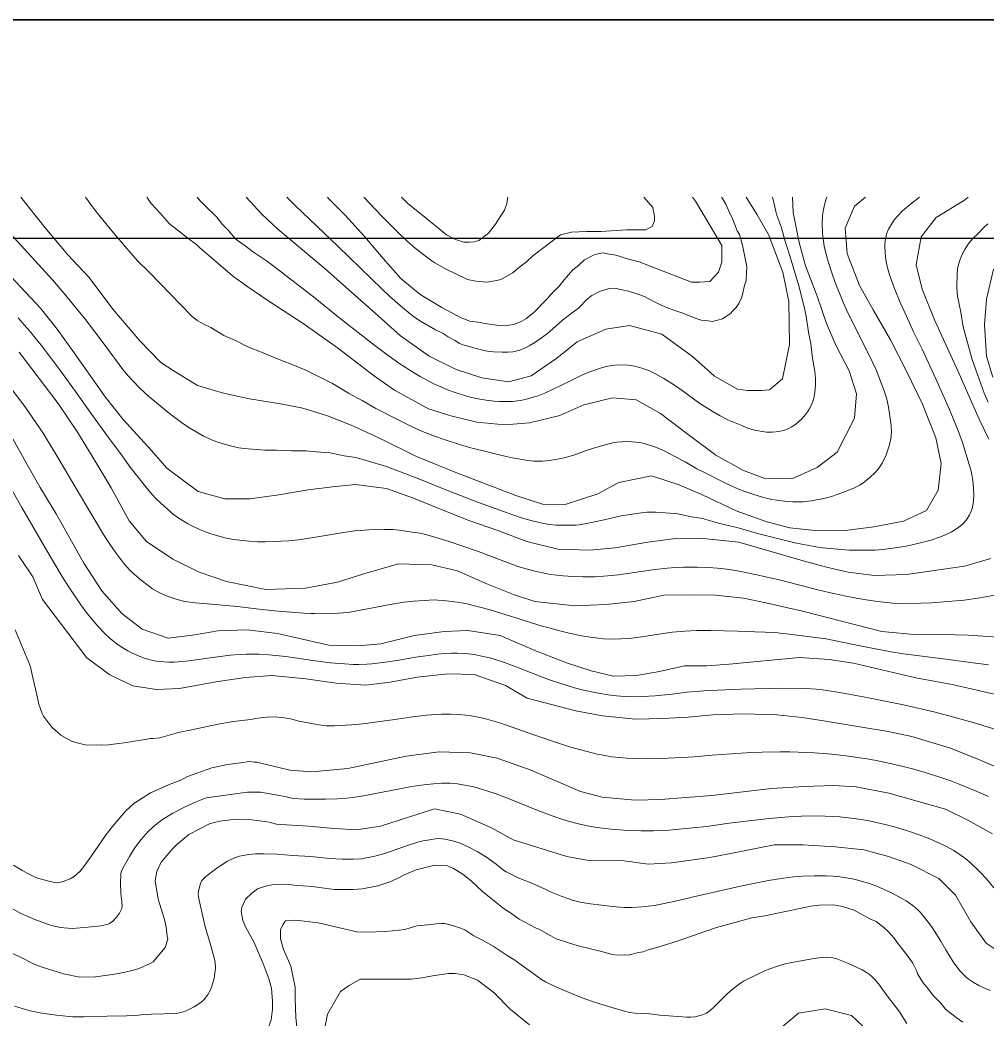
# Model space of a CAD drawing. Header units: metres. Extents: x 548946 to 557077, y 1838800 to 1845419.
# Drawn here: x 551146.4 to 551585.4, y 1844645.2 to 1845099 of the extents above; entities that cross this region are included whole.
import ezdxf

# ---------------------------------------------------------------- set-up
doc = ezdxf.new("R2010")
doc.units = ezdxf.units.M
doc.header["$LTSCALE"] = 28
for name, color, linetype, lineweight in [('1', 7, 'Continuous', 13), ('2', 7, 'Continuous', 13), ('55', 7, 'Continuous', 35), ('60', 7, 'Continuous', 25)]:
    doc.layers.add(name, color=color, linetype=linetype, lineweight=lineweight)

msp = doc.modelspace()

# ---------------------------------------------------------------- linework, layer by layer
at = {"layer": '1'}
for points in [[(551164.54, 1844898.87), (551156.9, 1844911.42), (551152.32, 1844918.29), (551148.62, 1844923.62), (551145.37, 1844928.03), (551140.15, 1844934.82), (551137.21, 1844938.46), (551133.4, 1844942.91), (551130.69, 1844945.95), (551128.08, 1844948.72), (551119.23, 1844957.45), (551112.84, 1844963.44), (551097.5, 1844978.27), (551090.24, 1844985.58), (551084.99, 1844991.07), (551075.9, 1845001.31), (551071.19, 1845006.98), (551066.63, 1845012.31), (551061.67, 1845018.51), (551061.6, 1845018.59)], [(551530.24, 1845018.59), (551525.31, 1845014.51), (551520.98, 1845004.5), (551521.9, 1844993.04), (551527.48, 1844978.56), (551533.69, 1844967.45), (551541.59, 1844953.86), (551548.75, 1844939.94), (551556.2, 1844924.65), (551562.26, 1844909.34), (551564.6, 1844897.66), (551563.29, 1844885.7), (551557.98, 1844876.46), (551547.48, 1844871.59), (551534.05, 1844869.05), (551521.04, 1844867.32), (551508.86, 1844867.21), (551496, 1844868.54), (551485.01, 1844871.36), (551471.62, 1844876.32), (551456.33, 1844883.48), (551445.64, 1844888.11), (551433.12, 1844892.15), (551418.35, 1844889.08), (551408.77, 1844883.93), (551393.95, 1844879.08), (551383.64, 1844879.31), (551371.5, 1844883.27), (551345.08, 1844893.35), (551326.44, 1844900.89), (551310.56, 1844908.75), (551297.56, 1844914.77), (551285.98, 1844919.43), (551274.8, 1844922.86), (551264.67, 1844924.76), (551250.56, 1844927.1), (551238.85, 1844929.58), (551227.02, 1844933.07), (551215.95, 1844939.9), (551210.43, 1844943.54), (551200.83, 1844953.47), (551188.53, 1844967.82), (551177.77, 1844982.1), (551168.21, 1844992.45), (551157.81, 1845004.61), (551146.84, 1845018.59)], [(551369.94, 1844900.3), (551367.09, 1844900.84), (551351.11, 1844904.82), (551346.44, 1844906.13), (551338.96, 1844908.55), (551334.6, 1844910.12), (551329.16, 1844912.32), (551324.75, 1844914.28), (551317.75, 1844917.67), (551307.99, 1844922.68), (551301.74, 1844926.28), (551295.55, 1844929.64), (551288.26, 1844933.99), (551276.5, 1844939.87), (551272.52, 1844941.61), (551263.3, 1844945.17), (551256.07, 1844948.22), (551250.51, 1844950.41), (551244.21, 1844953.48), (551239.03, 1844955.87), (551237.83, 1844956.51), (551233.05, 1844959.41), (551229.95, 1844961.01), (551226.93, 1844962.7), (551224.42, 1844964.61), (551205.01, 1844984.56), (551199.84, 1844989.68), (551193.99, 1844996.37), (551188.11, 1845003.28), (551182.66, 1845009.96), (551179.37, 1845014.22), (551176.14, 1845018.59)], [(551203.95, 1845018.59), (551205.97, 1845015.71), (551209.9, 1845011.49), (551214.09, 1845006.69), (551222.56, 1844999.95), (551226.75, 1844996.98), (551227.91, 1844995.69), (551242.93, 1844982.91)], [(551226.8, 1845018.59), (551228.28, 1845016.93), (551229.95, 1845015.21), (551235.71, 1845009.68), (551238.39, 1845006.22), (551240.99, 1845003.55), (551244.15, 1844999.84), (551244.96, 1844999.1), (551249.24, 1844996.04), (551252.44, 1844993.57), (551258.3, 1844989.75), (551261.22, 1844987.65), (551280.41, 1844972.7), (551291.01, 1844964.21), (551307.53, 1844951.24), (551312.35, 1844947.58), (551318.35, 1844943.31), (551325.02, 1844938.96), (551328.12, 1844937.17), (551334.37, 1844933.89), (551337.45, 1844932.45), (551340.46, 1844931.2), (551344.06, 1844929.89), (551348.62, 1844928.47), (551352.17, 1844927.58), (551355.12, 1844926.97), (551358.09, 1844926.47), (551361.71, 1844926.04), (551364.03, 1844925.88), (551367.62, 1844925.83), (551369.95, 1844925.94), (551373.54, 1844926.37), (551375.82, 1844926.84), (551379.39, 1844927.79), (551381.71, 1844928.51), (551384.65, 1844929.6), (551396.08, 1844935.05), (551401.73, 1844937.93), (551404.61, 1844939.11), (551410.42, 1844941.14), (551413.36, 1844941.93), (551416.36, 1844942.4), (551419.41, 1844942.54), (551422.47, 1844942.36), (551425.57, 1844941.85), (551428.71, 1844941.04), (551431.86, 1844939.88), (551434.97, 1844938.38), (551438.74, 1844936.25), (551443.52, 1844933.28), (551447.06, 1844930.8), (551455, 1844925.03), (551460.73, 1844921.44), (551464.37, 1844919.31), (551468.06, 1844917.37), (551474.08, 1844914.9), (551476.45, 1844913.97), (551478.82, 1844913.16), (551480.11, 1844912.81), (551482.41, 1844912.34), (551485.29, 1844912.01), (551488.12, 1844911.94), (551490.87, 1844912.19), (551493.49, 1844912.85), (551495.47, 1844913.66), (551496.54, 1844914.23), (551498.44, 1844915.45), (551500.22, 1844916.89), (551501.13, 1844917.75), (551502.66, 1844919.41), (551504.01, 1844921.23), (551504.68, 1844922.32), (551505.75, 1844924.41), (551506.76, 1844927.19), (551507.31, 1844929.98), (551507.57, 1844933.48), (551507.6, 1844935.84), (551507.48, 1844938.22), (551507.33, 1844939.51), (551506.23, 1844945.5), (551505.39, 1844952.11), (551504.41, 1844957.29), (551503.32, 1844964.53), (551502.4, 1844968.79), (551499.95, 1844978.35), (551498.78, 1844982.48), (551495.82, 1844992.42), (551493.71, 1844999.06), (551492.08, 1845004.72), (551489.94, 1845010.85)], [(551242.93, 1844982.91), (551249.47, 1844978.16), (551259.38, 1844971.41), (551275.44, 1844960.91), (551290.62, 1844950.18), (551307.32, 1844937.34), (551316.42, 1844931.01), (551331.86, 1844922.59), (551342.01, 1844919.3), (551353.9, 1844916.45), (551366.47, 1844915.34), (551377.81, 1844916.12), (551391.52, 1844919.58), (551402.41, 1844924.37), (551415.39, 1844927.49), (551426.16, 1844926.68), (551437.15, 1844920.43), (551450.36, 1844910.37), (551462.28, 1844901.56), (551474.9, 1844894.48), (551484.58, 1844890.88), (551496.79, 1844890.74), (551508.4, 1844895.86), (551517.39, 1844902.85), (551525.3, 1844918.23), (551526.2, 1844929.38), (551522.86, 1844939.8), (551516.84, 1844951.44), (551512.55, 1844961.24), (551508.34, 1844973.72), (551503.1, 1844987.48), (551500.12, 1844998.07), (551497.44, 1845011.61), (551497.1, 1845018.59)], [(551474.41, 1844996.83), (551476.43, 1844986.97), (551476.25, 1844984.37), (551476.17, 1844980.82), (551475.38, 1844978.54), (551474.61, 1844975.2), (551474.07, 1844973.22), (551472.78, 1844970.31), (551471.54, 1844968.54), (551470.27, 1844967.15), (551468.91, 1844965.66), (551466.85, 1844964.38), (551465.43, 1844963.45), (551463.12, 1844962.71), (551460.69, 1844962.24), (551458.84, 1844962.51), (551455.65, 1844962.82), (551453.47, 1844963.53), (551449.88, 1844964.84), (551447.28, 1844965.89), (551443.29, 1844967.35), (551440.09, 1844968.51), (551437.18, 1844969.81), (551434.15, 1844971.19), (551429.97, 1844973.48), (551426.88, 1844974.57), (551422.71, 1844976.01), (551419.87, 1844976.55), (551416.35, 1844977.29), (551414.16, 1844977.14), (551411.38, 1844976.44), (551409.45, 1844975.75), (551406.11, 1844973.93), (551404.08, 1844972.46), (551400.05, 1844968.17), (551396.69, 1844965.83), (551392.65, 1844962.73), (551388.38, 1844958.85), (551385.87, 1844956.78), (551383.16, 1844954.73), (551380.15, 1844952.66), (551377.6, 1844951.1), (551376.2, 1844950.4), (551373.4, 1844949.23), (551371.53, 1844948.69), (551370.19, 1844948.47), (551368.11, 1844948.26), (551365.27, 1844948.19), (551361.42, 1844948.36), (551359.44, 1844948.61), (551356.37, 1844949.21), (551348.64, 1844951.22), (551347.45, 1844951.59), (551345.94, 1844952.22), (551343.95, 1844953.5), (551340.88, 1844955.18), (551338.52, 1844956.75), (551335.01, 1844958.39), (551328.29, 1844962.32), (551326.19, 1844963.74), (551323.55, 1844965.72), (551319.24, 1844969.26), (551314.23, 1844973.61), (551310.78, 1844976.85), (551290.87, 1844996.21), (551271.5, 1845014.71), (551267.6, 1845018.59)], [(551451.81, 1845018.59), (551453.15, 1845016.84), (551465, 1844996.61), (551465, 1844989.06), (551463.48, 1844984.54), (551459.67, 1844980.39), (551455.1, 1844980.01), (551451.29, 1844980.01), (551427.55, 1844989.26), (551421.51, 1844990.8), (551420.44, 1844991.29), (551416.89, 1844992.3), (551412.36, 1844993), (551411.11, 1844993.26), (551408.14, 1844992.72), (551407.16, 1844992.41), (551402.77, 1844990.09), (551400.2, 1844987.78), (551397.41, 1844985.64), (551393.47, 1844981.15), (551391.17, 1844978.26), (551387.18, 1844974.16), (551386.12, 1844972.83), (551379.78, 1844966.25), (551376.06, 1844963.4), (551373.98, 1844962.15), (551370.7, 1844960.77), (551368.3, 1844960.49), (551363.86, 1844960.39), (551360.97, 1844960.88), (551357.29, 1844961.27), (551355.42, 1844961.66), (551350.49, 1844962.32), (551348.36, 1844963.29), (551346.67, 1844963.91), (551337.92, 1844968.54), (551328.15, 1844974.38), (551319.32, 1844981.64), (551311.3, 1844990.76), (551302.94, 1845000.61), (551294.09, 1845010.4), (551286.49, 1845018.05), (551285.98, 1845018.59)], [(551403.67, 1845003.02), (551396.82, 1845002.64), (551391.87, 1845001.51), (551379.24, 1844992.03), (551376.32, 1844989.23), (551372.59, 1844986.39), (551370.14, 1844984.32), (551366.15, 1844982), (551364.8, 1844981.3), (551364.09, 1844981.02), (551362.84, 1844980.73), (551358.43, 1844980.04), (551353.4, 1844980.53), (551349.65, 1844981.3), (551339.25, 1844986.19), (551334.82, 1844988.79), (551333.47, 1844989.65), (551331.18, 1844991.31), (551325.84, 1844995.48), (551322.07, 1844998.82), (551317.92, 1845002.74), (551310.89, 1845009.88), (551302.53, 1845018.59)], [(551319.62, 1845018.59), (551322.64, 1845015.59), (551329.31, 1845010.28), (551340.03, 1845001.54), (551344.16, 1844999.33), (551347.94, 1844998.14), (551350.34, 1844998.14), (551352.58, 1844998.31), (551354.81, 1844998.99), (551359.1, 1845002.22), (551362.37, 1845006.3), (551364.43, 1845009.7), (551366.32, 1845012.76), (551367.52, 1845015.65), (551367.85, 1845018.59)], [(551429.63, 1845018.59), (551433.77, 1845013.95), (551434.53, 1845009.8), (551434.53, 1845007.92), (551433.39, 1845005.28), (551430.34, 1845003.77), (551427.67, 1845003.77), (551421.96, 1845003.77), (551410.15, 1845003.02), (551403.67, 1845003.02)], [(551464.94, 1845018.59), (551465.37, 1845017.94), (551466.8, 1845015.42), (551468.45, 1845011.88), (551470.07, 1845008.53), (551470.87, 1845006.51), (551471.57, 1845004.58), (551471.99, 1845003.39), (551473.04, 1845001.69), (551474.41, 1844996.83)], [(551489.94, 1845010.85), (551489.56, 1845012.14), (551488.35, 1845017.52), (551488.07, 1845018.59)], [(551512.68, 1845018.59), (551512.38, 1845017.83), (551511.76, 1845015.77), (551511.16, 1845013.05), (551510.74, 1845010.29), (551510.54, 1845006.83), (551510.83, 1845002.23), (551511.22, 1844998.63), (551511.57, 1844996.3), (551512.42, 1844992.58), (551513.3, 1844989.46), (551515.1, 1844983.79), (551516.52, 1844979.9), (551520, 1844971.2)], [(551586.2, 1844908.75), (551581.86, 1844917.91), (551572.14, 1844939.8), (551561.53, 1844962.86), (551556, 1844976.84), (551553.22, 1844987.95), (551555.48, 1845000.53), (551562.34, 1845009.44), (551575.18, 1845017.24), (551576.88, 1845018.59)], [(551585.85, 1845006.43), (551583.85, 1845004.62), (551580.92, 1845001.73), (551579.08, 1844999.82), (551577.39, 1844997.89), (551576.59, 1844996.82), (551575.36, 1844994.87), (551574.07, 1844992.3), (551572.96, 1844989.59), (551572.31, 1844987.39), (551572.07, 1844986.14), (551571.88, 1844983.84), (551571.79, 1844977.67), (551571.89, 1844975.1), (551572.07, 1844973.62), (551573.51, 1844966.38), (551574.64, 1844959.76), (551578.77, 1844944.88), (551580.31, 1844940.18), (551584.21, 1844929.71), (551586, 1844925.51)], [(551139.93, 1844985.08), (551155.69, 1844968.19), (551163.38, 1844958.65), (551170.31, 1844949.02), (551185.05, 1844927.93), (551193.32, 1844917.69), (551205.96, 1844903.75), (551213.11, 1844895.54), (551227.27, 1844884.95), (551239.46, 1844881.63), (551250.89, 1844881.66), (551264.01, 1844883.53), (551277.22, 1844885.79), (551288.37, 1844887.18), (551298.79, 1844888.23), (551312.84, 1844886.4), (551325.15, 1844882.07), (551338.88, 1844876.39), (551350.7, 1844871.76), (551363.4, 1844867.36), (551376.54, 1844862.37), (551390.65, 1844858.89), (551405.07, 1844858.36), (551416.63, 1844859.42), (551431.46, 1844861.99), (551444.22, 1844863.69), (551455.12, 1844863.91), (551472.74, 1844861.97), (551500.97, 1844853.87), (551512.63, 1844850.74), (551522.42, 1844848.42), (551534.41, 1844846.86), (551548.96, 1844847.37), (551575.21, 1844851.1), (551587.13, 1844854.61)], [(551588.35, 1844985.99), (551585.2, 1844972.3), (551584.36, 1844960.64), (551585.2, 1844946.51), (551588.06, 1844936.93)], [(551520, 1844971.2), (551521.67, 1844967.49), (551524.48, 1844961.62), (551529.42, 1844952.01), (551533.66, 1844943.43), (551535.16, 1844940.21), (551536.39, 1844937.11), (551538.76, 1844930.69), (551539.66, 1844927.94), (551540.08, 1844926.35), (551540.68, 1844923.32), (551541.88, 1844915.13), (551542.03, 1844911.74), (551541.97, 1844910.78), (551541.87, 1844909.8), (551541.16, 1844906.15), (551539.69, 1844901.7), (551537.84, 1844897.86), (551535.98, 1844895.15), (551534.73, 1844893.7), (551532.09, 1844891.17), (551529.23, 1844888.96), (551527.67, 1844887.96), (551524.91, 1844886.58), (551517.86, 1844883.81), (551514.46, 1844882.66), (551511.35, 1844881.92), (551505.56, 1844880.84), (551502.03, 1844880.38), (551499.69, 1844880.31), (551497.32, 1844880.37), (551493.65, 1844880.62), (551490.01, 1844881.06), (551487.68, 1844881.45), (551484.01, 1844882.27), (551479.15, 1844883.76), (551475.43, 1844885.06), (551472.35, 1844886.25), (551466.7, 1844888.76), (551456.84, 1844893.76), (551453.77, 1844895.35), (551448.36, 1844898.47), (551444.7, 1844900.47), (551438.51, 1844903.56), (551435.35, 1844904.94), (551432.27, 1844906.08), (551429.85, 1844906.77), (551428.49, 1844907.06), (551425.98, 1844907.42), (551422.15, 1844907.65), (551419.79, 1844907.62), (551417.46, 1844907.42), (551416.17, 1844907.22), (551413.83, 1844906.72), (551407.91, 1844905.04), (551404.34, 1844903.86), (551398.35, 1844901.73), (551393.53, 1844900.28), (551389.76, 1844899.48), (551386.69, 1844899.03), (551383.64, 1844898.75), (551381.19, 1844898.72), (551379.75, 1844898.81), (551377.03, 1844899.14), (551369.94, 1844900.3)], [(551279.75, 1844864.17), (551272.82, 1844863.14), (551268.42, 1844862.68), (551257.83, 1844862.19), (551254.18, 1844862.19), (551250.44, 1844862.44), (551243.4, 1844863.31), (551239.44, 1844864.06), (551236.89, 1844864.69), (551233.02, 1844865.87), (551230.64, 1844866.72), (551228.32, 1844867.66), (551224.79, 1844869.29), (551222.54, 1844870.47), (551219.01, 1844872.6), (551216.17, 1844874.59), (551213.49, 1844876.8), (551208.25, 1844881.7), (551206.24, 1844883.78), (551203.36, 1844887.27), (551196.4, 1844896.11), (551192.01, 1844902.32), (551186.94, 1844909.01), (551178.53, 1844920.59), (551172.36, 1844929.39), (551164.93, 1844939.63), (551155.99, 1844951.45), (551150.7, 1844957.99), (551148.4, 1844960.66), (551145.57, 1844963.77)], [(551537.64, 1844821.46), (551501.66, 1844830.72), (551485.09, 1844834.56), (551474.83, 1844836.57), (551462.23, 1844837.94), (551449.88, 1844838.19), (551438.73, 1844837.94), (551425.33, 1844835.15), (551412.54, 1844833.7), (551398.38, 1844833.11), (551380.11, 1844835.11), (551370.49, 1844838.21), (551357.57, 1844843.48), (551345.12, 1844849.05), (551333.38, 1844851.79), (551318.22, 1844852.23), (551302.48, 1844847.65), (551290.58, 1844843.89), (551276.04, 1844841.09), (551258.06, 1844840.58), (551240.12, 1844844.14), (551227.82, 1844848.46), (551215.85, 1844854.34), (551203.9, 1844862.26), (551195.96, 1844871.77), (551187.79, 1844886.73), (551179.65, 1844900.28), (551172.49, 1844911.92), (551163.76, 1844925.03), (551146.01, 1844948.29)], [(551135.03, 1844899.15), (551147.25, 1844877.75), (551158.78, 1844857.95), (551166.25, 1844845.41), (551169.66, 1844840.09), (551174.11, 1844833.55), (551176.96, 1844829.68), (551179.31, 1844826.71), (551181.74, 1844823.87), (551184.89, 1844820.51), (551187.57, 1844818.11)], [(551586.1, 1844806.3), (551575.61, 1844807.79), (551567.97, 1844808.71), (551547.52, 1844811.38), (551541.99, 1844812.27), (551527.63, 1844814.99), (551512.42, 1844818.11), (551510.04, 1844818.52), (551495.62, 1844820.34), (551491.59, 1844820.8), (551489.41, 1844820.97), (551480, 1844821.29), (551472.21, 1844821.67), (551460.02, 1844821.97), (551453.77, 1844822), (551448.24, 1844821.7), (551442.49, 1844821.17), (551428.54, 1844819.03), (551426.29, 1844818.71), (551422.76, 1844818.36), (551419.23, 1844818.14), (551414.75, 1844818.03), (551411.28, 1844818.21), (551409.01, 1844818.43), (551405.35, 1844818.87), (551401.54, 1844819.47), (551396.41, 1844820.54), (551392.11, 1844821.61), (551381.96, 1844824.34), (551373.93, 1844826.95), (551367.09, 1844828.98), (551359.82, 1844831.39), (551348.64, 1844834.26), (551344.88, 1844834.86), (551338.67, 1844835.58), (551336.18, 1844835.78), (551334.78, 1844835.82), (551332.2, 1844835.73), (551325.25, 1844835.23), (551320.88, 1844834.76), (551314.53, 1844833.67), (551297.91, 1844830.56), (551295.33, 1844830.16), (551291.08, 1844829.88), (551280.31, 1844829.59), (551278.49, 1844829.63), (551275.09, 1844829.85), (551261.92, 1844830.84), (551253.6, 1844831.74), (551245.1, 1844832.78), (551233.22, 1844833.92), (551225.94, 1844834.5), (551221.34, 1844835.15), (551217.86, 1844835.99), (551215.03, 1844836.89), (551212.17, 1844837.96), (551209.96, 1844838.96), (551208.76, 1844839.59), (551206.66, 1844840.89), (551204.6, 1844842.32), (551201.43, 1844844.74), (551198.38, 1844847.39), (551196.52, 1844849.22), (551194.7, 1844851.21), (551191.81, 1844854.76), (551189.94, 1844857.24), (551187.15, 1844861.19), (551184.37, 1844865.45), (551176.25, 1844878.91), (551164.54, 1844898.87)], [(551591.66, 1844838.49), (551581.25, 1844836.68), (551575.14, 1844835.74), (551560.18, 1844834.57), (551555.35, 1844834.33), (551547.53, 1844834.22), (551542.52, 1844834.4), (551535.77, 1844835.08), (551530.61, 1844835.81), (551526.23, 1844836.56), (551521.43, 1844837.5), (551515.72, 1844838.73), (551509.2, 1844840.26), (551491.05, 1844844.87), (551482.37, 1844846.97), (551475.15, 1844848.45), (551470.38, 1844849.28), (551467.4, 1844849.72), (551463.08, 1844850.21), (551459.03, 1844850.52), (551453.98, 1844850.74), (551447.68, 1844850.74), (551443.99, 1844850.57), (551440.29, 1844850.25), (551434.66, 1844849.57), (551418.16, 1844847.2), (551411.54, 1844846.53), (551407.43, 1844846.3), (551401.88, 1844846.23), (551397.5, 1844846.38), (551393.06, 1844846.72), (551387.31, 1844847.41), (551383, 1844848.21), (551380.31, 1844848.81), (551376.28, 1844849.86), (551372.38, 1844851.06), (551366.12, 1844853.34), (551353.67, 1844858.05), (551347.45, 1844860.28), (551341.23, 1844862.38), (551332.26, 1844865.05), (551328.19, 1844866.05), (551325.49, 1844866.49), (551318.52, 1844867.44), (551315.8, 1844867.74), (551311.58, 1844867.8), (551304.83, 1844867.59), (551300.92, 1844867.38), (551298.49, 1844867.11), (551292.34, 1844866.24), (551279.75, 1844864.17)], [(551595.57, 1844757.53), (551582.1, 1844763.25), (551568.93, 1844768.49), (551551.3, 1844773.85), (551540.5, 1844776.06), (551512.14, 1844780.85), (551501.55, 1844782.44), (551489.98, 1844783.67), (551474.81, 1844784.11), (551461.01, 1844783.69), (551449.7, 1844782.66), (551438.21, 1844781.99), (551425.92, 1844781.74), (551410.89, 1844783.22), (551398.82, 1844785.53), (551376.7, 1844791.28), (551366.9, 1844797.03), (551352.62, 1844802.01), (551340.77, 1844802.32), (551326.72, 1844800.73), (551314.41, 1844798.44), (551303.37, 1844797.19), (551289.93, 1844798.08), (551276.13, 1844799.95), (551260.71, 1844801.5), (551248.86, 1844800.67), (551235.38, 1844798.63), (551218.82, 1844795.61), (551208.46, 1844795.2), (551197.72, 1844796.9), (551187.25, 1844801.81), (551176.73, 1844809.51), (551156.71, 1844835.95), (551152.23, 1844846.36), (551145.79, 1844856.05)], [(551205.47, 1844772.95), (551204.12, 1844772.6), (551201.3, 1844772.18), (551193.72, 1844770.92), (551191.19, 1844770.64), (551187.78, 1844770.15), (551186.61, 1844770.02), (551183.35, 1844769.94), (551181.26, 1844770.01), (551178.2, 1844769.96), (551176.01, 1844770.1), (551172.45, 1844770.98), (551169.88, 1844771.78), (551164.93, 1844774.49), (551160.97, 1844777.99), (551159.36, 1844779.99), (551157.03, 1844783.09), (551156.5, 1844784.22), (551154.78, 1844788.97), (551154.75, 1844790.05), (551151.04, 1844805.83), (551144.26, 1844822.22)], [(551599.48, 1844818.31), (551576.95, 1844819.82), (551565.1, 1844820.13), (551553.81, 1844820), (551537.64, 1844821.46)], [(551187.57, 1844818.11), (551190.43, 1844815.89), (551192.33, 1844814.55), (551195.38, 1844812.67), (551197.42, 1844811.62), (551199.5, 1844810.67), (551202.79, 1844809.42), (551205.54, 1844808.62), (551208.29, 1844808.06), (551211.73, 1844807.68), (551214.05, 1844807.6), (551216.4, 1844807.63), (551220.06, 1844807.86), (551223.15, 1844808.19), (551236.1, 1844810.03), (551241.93, 1844810.76), (551245.84, 1844811.05), (551249.05, 1844811.19), (551255.01, 1844811.22), (551259.46, 1844810.92), (551267.17, 1844810.08), (551271.17, 1844809.57), (551280.43, 1844808.21), (551287.34, 1844807.34), (551293.82, 1844806.76), (551297.82, 1844806.58), (551300.25, 1844806.56), (551303.9, 1844806.68), (551306.23, 1844806.85), (551312.32, 1844807.52), (551318.61, 1844808.49), (551326.02, 1844809.77), (551331.96, 1844810.64), (551335.97, 1844811.14), (551339.22, 1844811.44), (551342.4, 1844811.59), (551344.87, 1844811.6), (551348.75, 1844811.43), (551352.73, 1844810.98), (551355.4, 1844810.51), (551359.57, 1844809.55), (551362.23, 1844808.78), (551366.43, 1844807.38), (551372.78, 1844804.98), (551383.62, 1844800.71), (551387.29, 1844799.37), (551391.04, 1844798.13), (551398.15, 1844795.99), (551402.23, 1844794.9), (551408.18, 1844793.61), (551413.46, 1844792.71), (551417.17, 1844792.27), (551420.88, 1844792), (551425.44, 1844791.91), (551429.04, 1844791.95), (551431.98, 1844792.08), (551434.8, 1844792.33), (551442.55, 1844793.11), (551449.24, 1844793.9), (551456.89, 1844794.55), (551459.75, 1844794.76), (551473.64, 1844795.39), (551492.32, 1844795.84), (551503.32, 1844795.57), (551507.89, 1844795.27)], [(551507.89, 1844795.27), (551510.72, 1844794.94), (551518.56, 1844793.73), (551531.6, 1844791.39), (551547.58, 1844788.13), (551561.91, 1844784.89), (551569.82, 1844782.82), (551579.19, 1844780.22), (551599.14, 1844773.95)], [(551586.12, 1844746.62), (551580.52, 1844749.06), (551572.78, 1844752.21), (551568.98, 1844753.64), (551564.07, 1844755.34), (551557.41, 1844757.44), (551552.29, 1844758.94), (551548.05, 1844760.08), (551543.63, 1844761.15), (551535.09, 1844762.95), (551530.96, 1844763.69), (551526.65, 1844764.34), (551521.55, 1844765.02), (551514.92, 1844765.76), (551507.09, 1844766.41), (551495.86, 1844766.9), (551491.35, 1844766.89), (551483.37, 1844766.72), (551478.24, 1844766.5), (551460.66, 1844765.3), (551452.47, 1844764.65), (551437.75, 1844763.79), (551431.49, 1844763.67), (551425.68, 1844763.79), (551421.72, 1844764.03), (551415.19, 1844764.67), (551411.12, 1844765.3), (551408.4, 1844765.89), (551400.97, 1844767.73), (551396.95, 1844768.85), (551392.69, 1844770.21), (551379.73, 1844774.58), (551364.73, 1844779.85), (551358.37, 1844781.67), (551355.2, 1844782.48), (551351.29, 1844783.26), (551348.75, 1844783.56), (551346.16, 1844783.76), (551342.01, 1844783.96), (551337.81, 1844783.96), (551331, 1844783.45), (551324.84, 1844782.76), (551316.55, 1844781.49), (551302.1, 1844779.53), (551297.12, 1844779.13), (551289.16, 1844778.72), (551285.39, 1844778.7), (551282.14, 1844779.07), (551273.19, 1844780.79), (551268.6, 1844781.99), (551267.43, 1844782.21), (551265.21, 1844782.51), (551261.92, 1844782.72), (551258.44, 1844782.6), (551255.78, 1844782.35), (551253.47, 1844782.02), (551251.16, 1844781.49), (551243.27, 1844780.59), (551236.36, 1844779.48), (551224.23, 1844776.92), (551218.33, 1844775.58), (551209.98, 1844773.26), (551206.75, 1844772.99), (551205.47, 1844772.95)], [(551143.5, 1844715.48), (551147.42, 1844713.08), (551150.23, 1844711.57), (551153.88, 1844709.76), (551159.53, 1844708.17), (551162.03, 1844707.64), (551163.67, 1844707.42), (551166.03, 1844708.1), (551169.14, 1844709.26), (551171.05, 1844710.29), (551173.63, 1844712.61), (551175.4, 1844714.83), (551178.55, 1844719.25), (551185.52, 1844729.36), (551189.07, 1844733.82), (551194.43, 1844740.1), (551198.12, 1844743.36), (551205.67, 1844748.27), (551207.81, 1844749.12), (551214.16, 1844752.07), (551219.41, 1844754.08), (551222.47, 1844755.65), (551233.59, 1844759.54), (551240.7, 1844761.16), (551246.71, 1844761.84), (551250.49, 1844762.47), (551252.76, 1844762.12), (551253.96, 1844762.26), (551268.96, 1844758.56), (551278.87, 1844757.83), (551295.34, 1844759.32), (551321.76, 1844764.98), (551336.78, 1844766.94), (551350.94, 1844766.38), (551363.01, 1844764.07), (551378.11, 1844758.67), (551400.93, 1844748.93), (551410.75, 1844746.36)], [(551410.75, 1844746.36), (551425.64, 1844745), (551437.18, 1844745.17), (551460.59, 1844747.06), (551487.54, 1844750.24), (551502.43, 1844751.17), (551515.72, 1844751.53), (551526.06, 1844751.05), (551540.87, 1844748.16), (551566.59, 1844740.91), (551577.08, 1844735.75), (551587.94, 1844729.61)], [(551142.12, 1844675.79), (551146.62, 1844673.66), (551152.86, 1844670.52), (551156.46, 1844669.1), (551166.12, 1844666.14), (551173.6, 1844664.55), (551180.68, 1844664.75), (551188.46, 1844665.83), (551191.84, 1844666.42), (551197.58, 1844667.68), (551200.91, 1844668.66), (551205.53, 1844670.81), (551206.87, 1844671.57), (551212.41, 1844678.08), (551213.61, 1844681.86), (551213.25, 1844683.24), (551212.79, 1844687.24), (551211.98, 1844690.8), (551209.12, 1844700), (551207.76, 1844708.37), (551208.51, 1844712.5), (551210.46, 1844716.78), (551215.83, 1844723.07), (551217.47, 1844724.67), (551223.02, 1844729.35), (551232.4, 1844734.27), (551236.93, 1844735.39), (551244.54, 1844736.25), (551251.66, 1844736.05), (551253.93, 1844735.7), (551257.62, 1844735.3), (551259.49, 1844734.91), (551262.83, 1844734.07), (551264.88, 1844733.9), (551277.41, 1844733.17), (551289.09, 1844732.04), (551299.18, 1844731.53), (551310.05, 1844733.14), (551334.56, 1844741), (551346.38, 1844738.66), (551360.56, 1844732.39), (551370.33, 1844726.89), (551394.68, 1844719.37), (551405.45, 1844717.41), (551419.66, 1844717.5), (551431.65, 1844715.94)], [(551349.91, 1844723.8), (551346.27, 1844725.37), (551342.8, 1844726.5), (551339.33, 1844727.27), (551338, 1844727.44), (551336.18, 1844727.48), (551334.11, 1844727.28), (551332.36, 1844727), (551329.54, 1844726.47), (551327.08, 1844725.88), (551321.88, 1844724.23), (551313.76, 1844721.32), (551310.98, 1844720.41), (551306.96, 1844719.36), (551303.03, 1844718.58), (551301.55, 1844718.36), (551297.74, 1844718.09), (551292.7, 1844718.16), (551286.98, 1844718.54), (551278.54, 1844719.34), (551270.19, 1844719.81), (551263.22, 1844720.37), (551257.35, 1844720.61), (551253.31, 1844720.56), (551250.28, 1844720.3), (551248.43, 1844720.02), (551246.02, 1844719.46), (551244.27, 1844718.88), (551242.19, 1844717.98), (551240.68, 1844717.2), (551237.54, 1844715.3), (551235.73, 1844714.1), (551230.73, 1844710.35), (551229.24, 1844708.86), (551229, 1844708.51), (551228.38, 1844707.16), (551227.49, 1844703.62), (551227.37, 1844702.16), (551227.42, 1844701.27), (551227.75, 1844699.51), (551229.79, 1844690.78), (551230.45, 1844687.48), (551232.61, 1844680.55), (551234.81, 1844672.18), (551235.16, 1844669.45), (551235.15, 1844668.6), (551235.1, 1844667.7), (551234.53, 1844664.1), (551233.56, 1844660.55), (551233.26, 1844659.69), (551232.94, 1844658.88), (551231.63, 1844656.38), (551229.82, 1844654.26), (551228.48, 1844653.11), (551225.43, 1844651.09), (551222.2, 1844649.45), (551220.6, 1844648.85), (551218.05, 1844648.32), (551211.75, 1844647.95), (551206.08, 1844647.8), (551201.33, 1844647.5), (551198.9, 1844647.22), (551194.77, 1844647.04), (551185.95, 1844646.9), (551175.56, 1844646.59), (551170.49, 1844646.61), (551168.68, 1844646.7), (551162.94, 1844647.32), (551156.4, 1844648.34), (551151.09, 1844649.36), (551148.88, 1844649.89), (551143.91, 1844651.5)], [(551587.09, 1844658.53), (551584.34, 1844659.57), (551581.71, 1844660.81), (551579.14, 1844662.27), (551576.87, 1844663.87), (551575.82, 1844664.8), (551573.17, 1844667.48), (551570.09, 1844671.54), (551566.7, 1844677.08), (551564.49, 1844680.88), (551560.53, 1844687.13), (551559.32, 1844688.83), (551556.51, 1844692.51), (551555.25, 1844693.95), (551553.91, 1844695.28), (551551.77, 1844697.07), (551548.79, 1844699.24), (551545.39, 1844701.14), (551542.31, 1844702.73), (551537.06, 1844705.15), (551535.38, 1844705.85), (551531.58, 1844707.3), (551529.44, 1844707.93), (551525.72, 1844708.88), (551523.51, 1844709.36), (551518.58, 1844710.15), (551515.54, 1844710.45), (551512.47, 1844710.61), (551506.94, 1844710.65), (551501.65, 1844710.47), (551497.56, 1844710.16), (551493.11, 1844709.59), (551486.17, 1844708.45), (551474.93, 1844706.18), (551452.17, 1844701.08), (551447.74, 1844699.97), (551441.13, 1844698.47), (551434.44, 1844697.16), (551428.77, 1844696.52), (551424.03, 1844696.29), (551420.75, 1844696.26), (551415.37, 1844696.64), (551405.49, 1844697.83), (551400.78, 1844698.63), (551397.69, 1844699.39), (551395.61, 1844700.17), (551392.06, 1844701.35), (551387.63, 1844703.24), (551384.92, 1844704.61), (551378.76, 1844707.26), (551374.04, 1844709.15), (551371.69, 1844710.18), (551367.14, 1844712.43), (551365.89, 1844713.24), (551362.61, 1844715.86), (551358.18, 1844719.05), (551353.95, 1844721.65), (551349.91, 1844723.8)], [(551431.65, 1844715.94), (551442.13, 1844716.49), (551459.63, 1844718.98), (551472.2, 1844721.29), (551488.84, 1844724.7), (551501.8, 1844724.65), (551516.63, 1844723.79), (551529.48, 1844722.45), (551540.75, 1844719.41), (551551.07, 1844715.76), (551563.61, 1844709.43), (551571.2, 1844701.78), (551578.03, 1844689.72), (551585.08, 1844680.08), (551588.64, 1844677.63)], [(551571.44, 1844646.36), (551566.64, 1844650.03), (551564.47, 1844652.78), (551560.89, 1844656.43), (551558.78, 1844659.27), (551556.49, 1844661.97), (551553.95, 1844666.19), (551553.65, 1844667.37), (551551.74, 1844671), (551549.55, 1844674.2), (551544.68, 1844680.34), (551543.24, 1844682.29), (551540.55, 1844685.31), (551538.55, 1844687.19), (551535.17, 1844689.81), (551532.19, 1844691.09), (551525.1, 1844694.99), (551519.84, 1844696.62), (551515.7, 1844697.37), (551509.43, 1844697.27), (551505.43, 1844696.81), (551500.51, 1844695.85), (551484.52, 1844692.42), (551478.74, 1844691.48), (551470.9, 1844689.49), (551462.58, 1844687.09), (551457.29, 1844685.4), (551446.07, 1844681.37), (551436.6, 1844678.43), (551431.6, 1844677.09), (551429.28, 1844676.1), (551427.28, 1844675.87), (551422.56, 1844674.53), (551420.92, 1844674.75), (551417.89, 1844674.61), (551415.22, 1844674.91), (551410.41, 1844676.19), (551399.77, 1844678.84), (551395.37, 1844680.16), (551389.89, 1844681.97), (551382.32, 1844686.18), (551380.4, 1844686.98), (551373.05, 1844691.01), (551369.09, 1844693.81), (551366.46, 1844695.54), (551362.67, 1844698.55), (551356.43, 1844703.52), (551351.44, 1844708.23), (551347.42, 1844711.42), (551343.28, 1844713.99), (551340.52, 1844715.1), (551335, 1844715.49), (551332.82, 1844715.04), (551326.33, 1844713.29), (551320.91, 1844711.05), (551318.42, 1844709.76), (551314.37, 1844707.88), (551308.91, 1844706.04), (551301.97, 1844704.65), (551297.74, 1844704.37), (551289.02, 1844704.4), (551279.14, 1844705.71), (551270.95, 1844706.4), (551267.26, 1844706.8), (551263.21, 1844706.74), (551260.81, 1844706.47), (551257.83, 1844705.93), (551254.32, 1844704.72), (551251.7, 1844702.8), (551248.77, 1844700.04), (551247.17, 1844696.21), (551246.78, 1844694.34), (551247.63, 1844690.38), (551249.02, 1844687.09), (551252.59, 1844680.6), (551256.71, 1844671.14), (551259.35, 1844663.93), (551260.65, 1844659.62), (551261.1, 1844653.79), (551261.11, 1844650.15), (551260.46, 1844645.21), (551258.73, 1844640.75)], [(551273.05, 1844633.09), (551271.66, 1844646.24), (551271.36, 1844654.91), (551271.36, 1844660.11), (551269.32, 1844669.65), (551266.11, 1844677.16), (551264.65, 1844682.08), (551264.65, 1844686.12), (551265.82, 1844688.43), (551266.98, 1844690.17), (551271.66, 1844690.46), (551281.87, 1844689.3), (551299.39, 1844685.18), (551303.64, 1844685), (551308.03, 1844685.24), (551312.18, 1844685.32), (551318.63, 1844685.91), (551321.13, 1844686.31), (551325.58, 1844687.62), (551326.79, 1844687.86), (551331.62, 1844688.36), (551335.39, 1844688.85), (551337.76, 1844689.01), (551339.05, 1844688.93), (551341.34, 1844688.44), (551346.18, 1844687), (551347.65, 1844686.45), (551348.43, 1844686.07), (551352.46, 1844683.34), (551356.34, 1844681.36), (551361.17, 1844678.68), (551367.6, 1844674.43), (551370.59, 1844672.58), (551373.99, 1844670.26), (551375.46, 1844669.21), (551378.13, 1844667.11), (551383.17, 1844663.61), (551385.06, 1844662.53), (551389.74, 1844660.24), (551395.79, 1844657.65), (551401.65, 1844655.27), (551405.82, 1844653.68), (551409.64, 1844652.47), (551415.17, 1844650.88), (551420.88, 1844649.12), (551423.08, 1844648.6), (551425.78, 1844648.23), (551431.07, 1844648.12), (551436.84, 1844647.41), (551449.1, 1844646.43), (551451.04, 1844646.43), (551452.8, 1844646.6), (551455.76, 1844647.3), (551458.05, 1844648.24), (551459.81, 1844649.46), (551461.45, 1844651), (551467.23, 1844656.79), (551468.7, 1844658.15), (551471.11, 1844660.11), (551473.5, 1844661.83), (551474.96, 1844662.77), (551477.24, 1844664.04), (551485.21, 1844667.73), (551489.44, 1844669.28), (551493.78, 1844670.6), (551497.64, 1844671.42), (551506.93, 1844673.12), (551510.35, 1844673.61), (551512.61, 1844673.68), (551514.82, 1844673.48), (551517.24, 1844672.88), (551522.6, 1844670.82), (551528.76, 1844667.97), (551530.74, 1844666.78), (551532.16, 1844665.78), (551533.19, 1844664.96), (551534.46, 1844663.62), (551536.73, 1844660.8), (551537.95, 1844659.08), (551539.06, 1844657.7), (551540.53, 1844655.59), (551545.41, 1844649.4), (551549.09, 1844643.62)], [(551574.43, 1844644.26), (551571.44, 1844646.36)]]:
    msp.add_lwpolyline(points, dxfattribs=at)
at = {"layer": '2'}
for points in [[(551127.38, 1845018.59), (551129.16, 1845016.51), (551142.1, 1845001.98), (551161.2, 1844981.01), (551166.5, 1844974.88), (551171.39, 1844968.98), (551176.14, 1844963.01), (551184.71, 1844951.92), (551193.58, 1844939.74), (551195.78, 1844937.23), (551200.27, 1844932.58), (551203.55, 1844929.41), (551205.86, 1844927.41), (551214.27, 1844920.48), (551217.95, 1844917.64), (551220.3, 1844915.93), (551223.88, 1844913.58), (551229.76, 1844910.17), (551232.09, 1844909.01), (551233.4, 1844908.45), (551235.78, 1844907.6)], [(551476.13, 1845018.59), (551481.16, 1845010.65), (551486.26, 1845001.58), (551492.76, 1844984.53), (551495.41, 1844971.24), (551495.85, 1844951.73), (551492.59, 1844936.18), (551486.74, 1844931.21), (551483.11, 1844930.93), (551476.69, 1844930.93), (551472.23, 1844931.48), (551461.79, 1844937.32), (551451.76, 1844946.22), (551437.77, 1844956.45), (551423.1, 1844960.37), (551412.37, 1844958.65), (551399.42, 1844952.99), (551390.1, 1844945.58), (551378.43, 1844937.53), (551368.21, 1844934.72), (551356.05, 1844936.64), (551344.45, 1844940.41), (551332.2, 1844946.51), (551319.21, 1844955.71), (551310.33, 1844963.47), (551285.02, 1844986.13), (551263.55, 1845004.15), (551256.17, 1845010.93), (551249.12, 1845018.59)], [(551575.13, 1844870.99), (551576.42, 1844872.62), (551577.45, 1844874.37), (551577.94, 1844875.4), (551578.68, 1844877.38), (551579.19, 1844879.54), (551579.35, 1844880.82), (551579.41, 1844883.29), (551579.25, 1844886.61), (551578.95, 1844889.99), (551578.55, 1844892.74), (551578.21, 1844894.31), (551577.41, 1844897.24), (551574.37, 1844907.27), (551572.7, 1844911.74), (551568.41, 1844922.2), (551562.15, 1844936.14), (551555.93, 1844949.59), (551552.12, 1844957.54), (551548.79, 1844964.92), (551546.02, 1844970.78), (551543.38, 1844977.08), (551541.16, 1844983.28), (551540.09, 1844987.07), (551539.46, 1844990.18), (551539.15, 1844993.22), (551539.12, 1844996.79), (551539.28, 1844999), (551539.66, 1845001.11), (551539.98, 1845002.22), (551540.77, 1845004.11), (551542.34, 1845006.85), (551543.49, 1845008.49), (551544.77, 1845010.05), (551547.09, 1845012.32), (551551.44, 1845015.96), (551554.86, 1845018.59)], [(551143.22, 1844908.98), (551149.8, 1844896.9), (551155.65, 1844886.77), (551162.84, 1844874.88), (551175.41, 1844852.55), (551183.57, 1844839.88), (551192.6, 1844829.73), (551201.93, 1844822.53), (551213.7, 1844818.4), (551225.85, 1844819.91), (551236.3, 1844821.85), (551249.6, 1844822.22), (551263.37, 1844820.6), (551286.71, 1844815.25), (551299.96, 1844814.97), (551310.27, 1844815.89), (551325.59, 1844819.66), (551338.97, 1844821.55), (551349.73, 1844821.88), (551364.45, 1844819.74), (551380.89, 1844812.59), (551394.98, 1844807.07), (551405.66, 1844803.58), (551415.84, 1844801.18), (551426.35, 1844801.48), (551436.69, 1844803.29), (551448.08, 1844805.85), (551458.23, 1844805.98), (551468.32, 1844806.62), (551500.37, 1844809.62), (551513.81, 1844808.73), (551524.8, 1844807.05), (551553.11, 1844800.48), (551569.59, 1844797.4), (551597.37, 1844791.02)], [(551235.78, 1844907.6), (551238.19, 1844906.85), (551241.99, 1844905.75), (551244.43, 1844905.15), (551245.78, 1844904.9), (551248.21, 1844904.61), (551257.51, 1844903.84), (551263.07, 1844903.84), (551269.76, 1844903.53), (551275.08, 1844903.55), (551276.35, 1844903.48), (551280.84, 1844902.97), (551287.19, 1844902.52), (551293.57, 1844901.27), (551298.89, 1844900.39), (551311.29, 1844896.81), (551312.82, 1844896.3), (551327.52, 1844890.75), (551338.28, 1844886.41), (551354.58, 1844880.09), (551362.63, 1844877.08), (551370.15, 1844874.4), (551374.54, 1844872.95), (551379.53, 1844871.53), (551383.44, 1844870.62), (551386.68, 1844870.06), (551389.87, 1844869.78), (551393.79, 1844869.67), (551396.36, 1844869.68), (551398.93, 1844869.8), (551400.34, 1844869.95), (551402.83, 1844870.36), (551411.67, 1844872.09), (551417.97, 1844873.72), (551419.36, 1844874.01), (551428.44, 1844875.33), (551431.02, 1844875.6), (551432.44, 1844875.66), (551435, 1844875.59), (551443.77, 1844875.11), (551445.1, 1844874.93), (551451.26, 1844873.59), (551456.36, 1844872.7), (551457.82, 1844872.37), (551464.17, 1844870.57), (551472.51, 1844868.5), (551481.88, 1844865.84), (551498.22, 1844861.76), (551507.7, 1844859.96), (551510.6, 1844859.51), (551522.96, 1844858.46), (551531.58, 1844858.4), (551534.73, 1844858.46), (551537.94, 1844858.73), (551544.95, 1844859.61), (551549.47, 1844860.36), (551555.22, 1844861.67), (551559.87, 1844862.96), (551564.31, 1844864.43), (551566.85, 1844865.46), (551569.17, 1844866.59), (551570.39, 1844867.29), (551572.46, 1844868.65), (551574.27, 1844870.13), (551575.13, 1844870.99)], [(551164.85, 1844687.15), (551168.19, 1844686.78), (551170.27, 1844686.75), (551177.18, 1844687.26), (551183.33, 1844687.92), (551185.9, 1844688.46), (551186.5, 1844688.68), (551187.05, 1844688.92), (551188.63, 1844690.04), (551190.2, 1844691.8), (551191.68, 1844693.72), (551192.52, 1844695.48), (551192.66, 1844696.04), (551192.74, 1844696.62), (551192.69, 1844698.99), (551192.28, 1844702.65), (551192.05, 1844707.53), (551192.17, 1844710.9), (551192.27, 1844711.64), (551192.54, 1844712.69), (551193.12, 1844714.02), (551196.08, 1844719.34), (551198.2, 1844722.82), (551199.34, 1844724.42), (551201.4, 1844727.06), (551204.56, 1844730.66), (551206.53, 1844732.55), (551207.73, 1844733.59), (551210.72, 1844735.84), (551215.83, 1844739.03), (551221.35, 1844741.93), (551226.42, 1844744.25), (551230.93, 1844746.05), (551249.76, 1844748.54), (551255.6, 1844748.54), (551266.89, 1844746.61), (551268.49, 1844746.08), (551270.76, 1844745.77), (551275.4, 1844745.46), (551285.14, 1844745.33), (551290.52, 1844745.56), (551294.65, 1844745.85), (551297.53, 1844746.14), (551302.35, 1844746.86), (551324.3, 1844751.08), (551329.82, 1844751.95), (551334.09, 1844752.42), (551338, 1844752.65), (551341.64, 1844752.61), (551345.12, 1844752.32), (551349.21, 1844751.67), (551351.82, 1844751.1), (551354.41, 1844750.43), (551358.44, 1844749.21), (551362.61, 1844747.74), (551369.24, 1844745.17), (551381.53, 1844740.21), (551390.13, 1844737.07), (551394.27, 1844735.73), (551398.2, 1844734.61), (551401.15, 1844733.88), (551405.56, 1844732.96), (551409.72, 1844732.31), (551414.75, 1844731.8), (551422.6, 1844731.2), (551428.23, 1844730.96), (551434.04, 1844730.97), (551441.09, 1844731.3), (551445.69, 1844731.71), (551458.03, 1844733.06), (551468.33, 1844734.43), (551486.54, 1844736.65), (551495.44, 1844737.38), (551501.16, 1844737.68), (551505.32, 1844737.76), (551512.01, 1844737.68), (551518.58, 1844737.34), (551524.97, 1844736.69), (551528.31, 1844736.2), (551531.92, 1844735.53), (551539.25, 1844733.9), (551543.84, 1844732.69), (551550.18, 1844730.77), (551554.57, 1844729.27), (551558.69, 1844727.71), (551563.93, 1844725.48), (551567.4, 1844723.74), (551570.01, 1844722.24), (551572.66, 1844720.57), (551575.77, 1844718.33), (551577.63, 1844716.78), (551582.36, 1844712.33), (551585.19, 1844709.3), (551588.55, 1844705.15)], [(551142.86, 1844695.81), (551146.85, 1844693.57), (551149.62, 1844692.29), (551153.22, 1844690.85), (551159.42, 1844688.55), (551161.33, 1844687.96), (551164.85, 1844687.15)], [(551377.75, 1844643.04), (551368.95, 1844650.04), (551361.63, 1844657.47), (551354.2, 1844663.2), (551347.97, 1844665.62), (551343.97, 1844666.28), (551340.86, 1844666.28), (551333.74, 1844665.18), (551328.85, 1844664.3), (551323.96, 1844663.64), (551315.28, 1844663.64), (551309.5, 1844663.64), (551303.94, 1844663.64), (551300.83, 1844663.64), (551295.94, 1844660.77), (551291.93, 1844658.13), (551286, 1844647.88), (551284.1, 1844637.75)], [(551531.66, 1844640.03), (551523.98, 1844647.29), (551511.96, 1844650.25), (551499.87, 1844648.24), (551489.43, 1844639.44)]]:
    msp.add_lwpolyline(points, dxfattribs=at)
at = {"layer": '55'}
msp.add_lwpolyline([(548946.42, 1845099), (557077.3, 1845099), (557077.3, 1838800.25), (548946.42, 1838800.25)], close=True, dxfattribs=at)
at = {"layer": '60'}
msp.add_line((551000, 1845000), (552000, 1845000), dxfattribs=at)

doc.saveas('drawing.dxf')
